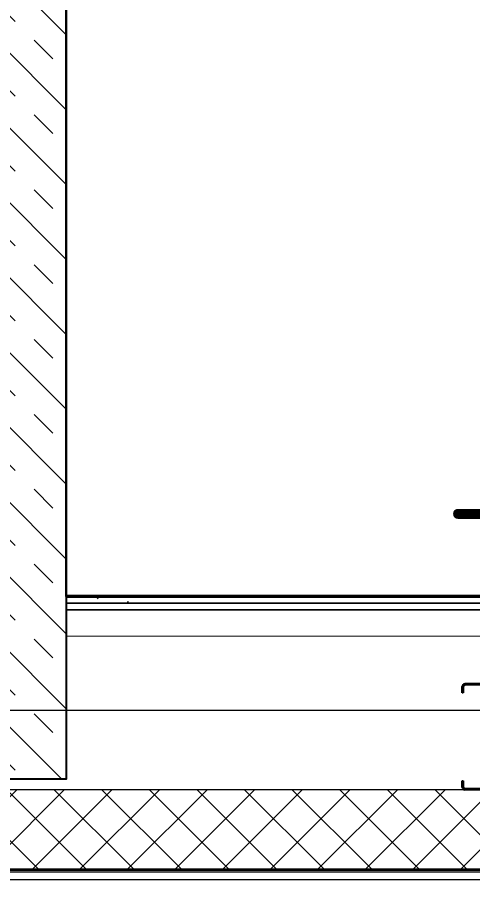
# Model space of a CAD drawing. Header units: metres. Extents: x -7665 to -5405, y -4871 to -3608.
# Drawn here: x -5492.494 to -5491.634, y -4866.202 to -4864.573 of the extents above; entities that cross this region are included whole.
import ezdxf

# ---------------------------------------------------------------- set-up
doc = ezdxf.new("R2010")
doc.units = ezdxf.units.M
doc.linetypes.add('XKITLINE00', pattern=[0])
doc.linetypes.add('Xref_level ST-8$0$DASHDOT', pattern=[25.4, 12.7, -6.35, 0, -6.35])
doc.layers.add('_5-1_Площадь помещений', color=2, linetype='Continuous', lineweight=30, plot=False)
for name, color, linetype in [('A-Wall', 113, 'Continuous'), ('Part', 7, 'Continuous'), ('высотные отклонения', 7, 'Continuous'), ('Стены', 7, 'Continuous'), ('Стены ГКЛ (графика)', 7, 'Continuous')]:
    doc.layers.add(name, color=color, linetype=linetype)
for name, color, linetype, lineweight in [('S-WALL-PATT', 7, 'Continuous', 0), ('Выноски', 7, 'Continuous', 15), ('Обобщенные модели', 7, 'Continuous', 18), ('ОСИ', 250, 'Xref_level ST-8$0$DASHDOT', 5), ('Стены штриховка', 7, 'Continuous', 9), ('Цоколь', 252, 'Continuous', 18)]:
    doc.layers.add(name, color=color, linetype=linetype, lineweight=lineweight)
doc.layers.add('ГКЛ (контур)', color=255, linetype='Continuous', plot=False)
doc.styles.add('Норм 2.5', font='isocpeur.ttf', dxfattribs={"height": 2.5})

# ---------------------------------------------------------------- blocks, each defined once
blk = doc.blocks.new('СТ1')
at = {"layer": 'Part', "linetype": 'XKITLINE00'}
for p, q in [((0, 64.96530189411715), (0.06107134884223342, 65.81919092370663)), ((2.045771019998938, 65.53383419092279), (2, 64.89387171296403)), ((5.146110970526934, 70.90423054539133), (6, 70.96530189411715)), ((6.071430181153119, 68.96530189411715), (5.431467703077942, 68.91953087435104)), ((6, 70.96530189411715), (62, 70.96530189411715)), ((6.071430181153119, 68.96530189411715), (61.92856981884688, 68.96530189411715)), ((62.56853229692206, 68.91953087435104), (61.92856981884688, 68.96530189411715)), ((62, 70.96530189411715), (62.85388902947307, 70.90423054539133)), ((65.87564456090331, 65.87564456101973), (67.45779197197407, 67.45779197209049)), ((66, 64.89387171296403), (65.95422898046672, 65.53383419092279)), ((67.93892865115777, 65.81919092370663), (68, 64.96530189411715)), ((0, -123.0346981058829), (0, 64.96530189411715)), ((2, -122.9632679247297), (2, 64.89387171296403)), ((66, 53.96530189411715), (66, 64.89387171296403)), ((68, 53.96530189411715), (66, 53.96530189411715)), ((68, 64.96530189411715), (68, 53.96530189411715)), ((0, 0), (2, 2)), ((66, -112.0346981058829), (68, -112.0346981058829)), ((66, -122.9632679247297), (66, -112.0346981058829)), ((68, -112.0346981058829), (68, -123.0346981058829)), ((0.06107134884223342, -123.8885871354723), (0, -123.0346981058829)), ((2, -122.9632679247297), (2.045771019998938, -123.6032304026885)), ((6, -129.0346981058829), (5.146110970526934, -128.973626757157)), ((5.431467703077942, -126.9889270861167), (6.071430181153119, -127.0346981058829)), ((6, -129.0346981058829), (62, -129.0346981058829)), ((6.071430181153119, -127.0346981058829), (61.92856981884688, -127.0346981058829)), ((61.92856981884688, -127.0346981058829), (62.56853229692206, -126.9889270861167)), ((62.85388902947307, -128.973626757157), (62, -129.0346981058829)), ((65.95422898046672, -123.6032304026885), (66, -122.9632679247297)), ((68, -123.0346981058829), (67.93892865115777, -123.8885871354723))]:
    blk.add_line(p, q, dxfattribs=at)
for centre, radius, start, end in [((6, 64.96530189411715), 5.99999999999228, 98.18181817978395, 171.8181818202161), ((6, 64.96530189411715), 3.994891212612249, 98.18181817978395, 171.8181818202161), ((62, 64.96530189411715), 3.994891212614952, 8.181818179783926, 81.81818182021608), ((62, 64.96530189411715), 5.999999999996499, 8.181818179783926, 81.81818182021608), ((6, -123.0346981058829), 6.000000000000719, 188.1818181797839, 261.8181818202161), ((6, -123.0346981058829), 3.994891212611036, 188.1818181797839, 261.8181818202161), ((62, -123.0346981058829), 3.994891212615256, 278.1818181797839, 351.8181818202161), ((62, -123.0346981058829), 5.999999999992887, 278.1818181797839, 351.8181818202161)]:
    blk.add_arc(centre, radius, start, end, dxfattribs=at)
blk = doc.blocks.new('*U59')
at = {"layer": 'S-WALL-PATT', "lineweight": 0, "true_color": 0x636466}
h = blk.add_hatch(dxfattribs=at)
h.set_pattern_fill('ANSI37', color=251, scale=20)
h.set_pattern_definition([(45, (0, 0), (-44.90128060534577, 44.90128060534577), []), (135, (0, 0), (-44.90128060534577, -44.90128060534576), [])])
h.paths.add_polyline_path([(-150, 0), (0, -1.4210854715202e-14), (0, 1800), (-150, 1800)])
at = {"color": 0}
blk.add_lwpolyline([(-150, 0), (0, 0), (0, 1800), (-150, 1800)], close=True, dxfattribs=at)
blk = doc.blocks.new('*U96')
at = {"layer": 'A-Wall', "linetype": 'Continuous', "lineweight": 18}
h = blk.add_hatch(dxfattribs=at)
h.set_pattern_fill('GENERAL_TEXTURE', color=30, scale=300, style=0, pattern_type=2)
h.set_pattern_definition([(0, (12, 6), (3, 300), [3, -300]), (10, (108, 12), (-49.14003004104248, 295.9632704366632), [2.999999999999999, -299.9999999999998]), (20, (54, 78), (-99.78696513534288, 282.9338466657496), [3, -300]), (29.99999999999999, (120, 126), (-147.4019237886467, 261.3076211353316), [3, -300]), (40, (42.00000000000001, 144), (-190.5381495766049, 231.741695764753), [2.999999999999999, -299.9999999999998]), (49.99999999999999, (66, 216), (-227.8849701066338, 195.1344162353187), [3, -300]), (59.99999999999999, (24, 270), (-258.3076211353316, 152.5980762113534), [3, -300]), (70, (120, 264), (-280.8817258057955, 105.4251208600584), [2.999999999999999, -299.9999999999998]), (80, (192, 276), (-294.9213813706616, 55.04887655911575), [2.999999999999999, -299.9999999999998]), (90, (228, 204), (-300, 3.000000000000018), [3, -300]), (99.99999999999997, (288, 198), (-295.9632704366632, -49.14003004104247), [3, -299.9999999999999]), (110, (288, 90), (-282.9338466657496, -99.78696513534288), [3, -300]), (120, (234, 54), (-261.3076211353316, -147.4019237886466), [2.999999999999999, -299.9999999999998]), (130, (150, 72), (-231.741695764753, -190.5381495766049), [3, -300]), (140, (204, 126), (-195.1344162353188, -227.8849701066338), [3, -300]), (150, (150, 180), (-152.5980762113533, -258.3076211353316), [3, -300]), (160.0000000000001, (276, 12), (-105.4251208600585, -280.8817258057954), [3, -300])])
h.paths.add_polyline_path([(12.5, 0), (12.5, -12.5), (530.7155004115775, -12.5), (530.7155004115775, 0)], flags=0)
at = {"layer": 'A-Wall', "color": 30, "linetype": 'Continuous', "lineweight": 50}
blk.add_line((0.8847013400118158, -1.347017690507073), (879.8508794443876, -1.347017690507073), dxfattribs=at)
at = {"layer": 'A-Wall', "color": 11, "linetype": 'Continuous', "lineweight": 25}
for p, q in [((0.8847013400118158, -13.84701769050707), (867.3508794443876, -13.84701769050707)), ((0.8847013400118158, -26.34701769050707), (854.8508794443876, -26.34701769050707))]:
    blk.add_line(p, q, dxfattribs=at)
at = {"layer": 'A-Wall', "color": 8, "linetype": 'Continuous', "lineweight": 0}
blk.add_line((0.8847013400118158, -76.34701769050706), (804.8508794443876, -76.34701769050707), dxfattribs=at)
for points in [[(0.8847013400118158, -1.347017690507073), (0.8847013400118158, -76.34701769050706)], [(804.8508794443876, -76.34701769050707), (879.8508794443876, -1.347017690507073)]]:
    blk.add_lwpolyline(points, dxfattribs=at)
blk = doc.blocks.new('*U177')
at = {"layer": 'Цоколь'}
for p, q in [((25359.99999999998, -9.094947017729282e-13), (0, 0)), ((25362.588190451, -2.588190451025184), (0, -2.588190451025184)), ((25365.48596792987, -5.485967929891558), (0, -5.485967929892468)), ((25379.86834022732, -19.86834022734274), (-9.094947017729282e-13, -19.86834022734365))]:
    blk.add_line(p, q, dxfattribs=at)

msp = doc.modelspace()

# ---------------------------------------------------------------- hatches: boundary and pattern name
at = {"layer": 'Стены штриховка'}
h = msp.add_hatch(dxfattribs=at)
h.set_pattern_fill('ASHLER', color=256, scale=0.2, angle=270, pattern_type=2)
h.set_pattern_definition([(315, (-8245.935953851736, -4184.874212591381), (0.07071067811865477, 0.07071067811865474), []), (315, (-8245.865253851736, -4184.874212591381), (0.07071067811865477, 0.07071067811865474), [0.05, -0.05])])
h.paths.add_polyline_path([(-5492.401115731889, -4859.757081335562), (-5492.551365646553, -4859.757081335562), (-5492.551365646553, -4859.882081335562), (-5492.401115731889, -4859.882081335562)])
h.paths.add_polyline_path([(-5492.401115731889, -4859.882081335562), (-5492.551365646553, -4859.882081335562), (-5492.551365646553, -4866.012081335562), (-5492.401115731889, -4866.012081335562)])

# ---------------------------------------------------------------- linework, layer by layer
at = {"layer": '_5-1_Площадь помещений', "elevation": -1.060000000000002}
msp.add_lwpolyline([(-5489.762106863813, -4865.667120819142), (-5492.401115731889, -4865.667120819142), (-5492.401115731889, -4859.757081335562), (-5489.762106863813, -4859.757081335562)], close=True, dxfattribs=at)
at = {"layer": 'ГКЛ (контур)', "elevation": -1.060000000000002}
msp.add_lwpolyline([(-5492.401183005939, -4865.667120819142), (-5489.762106863813, -4865.667120819142), (-5489.762106863813, -4859.757081335562)], dxfattribs=at)
at = {"layer": 'ОСИ'}
msp.add_line((-5481.991847919518, -4865.882081335562), (-5505.418577780914, -4865.882081335562), dxfattribs=at)
at = {"layer": 'Стены'}
msp.add_lwpolyline([(-5492.551365646553, -4859.757081335562), (-5492.401115731889, -4859.757081335562), (-5492.401115731889, -4866.012081335562), (-5492.551365646553, -4866.012081335562)], close=True, dxfattribs=at)

# ---------------------------------------------------------------- block references
at = {"color": 1, "xscale": 0.001, "yscale": 0.001, "zscale": 0.001, "rotation": 180}
msp.add_blockref('СТ1', (-5491.586365646553, -4865.961116033668), dxfattribs=at)
at = {"layer": 'Выноски', "xscale": 0.001, "yscale": 0.001, "zscale": 0.001, "rotation": 90}
msp.add_blockref('*U59', (-5491.586365646553, -4866.032081335562), dxfattribs=at)
at = {"layer": 'Обобщенные модели', "xscale": 0.001, "yscale": 0.001, "zscale": 0.001}
msp.add_blockref('*U177', (-5508.486365646552, -4866.182081335563), dxfattribs=at)
at = {"layer": 'Стены ГКЛ (графика)', "xscale": 0.001, "yscale": 0.001, "zscale": 0.001, "rotation": 0.05139359533342378}
msp.add_blockref('*U96', (-5492.402068915181, -4865.665774595559, -1.060000000000002), dxfattribs=at)

# ---------------------------------------------------------------- next in the draw order: texts
at = {"layer": 'высотные отклонения', "insert": (-5491.547503553451, -4865.490242090805, 20.643), "char_height": 0.2, "width": 0.2, "attachment_point": 5, "style": 'Норм 2.5', "bg_fill": 3, "box_fill_scale": 1.1, "bg_fill_color": 256, "bg_fill_true_color": 13158600, "bg_fill_transparency": 0}
msp.add_mtext('-7', dxfattribs=at)

doc.saveas('drawing.dxf')
